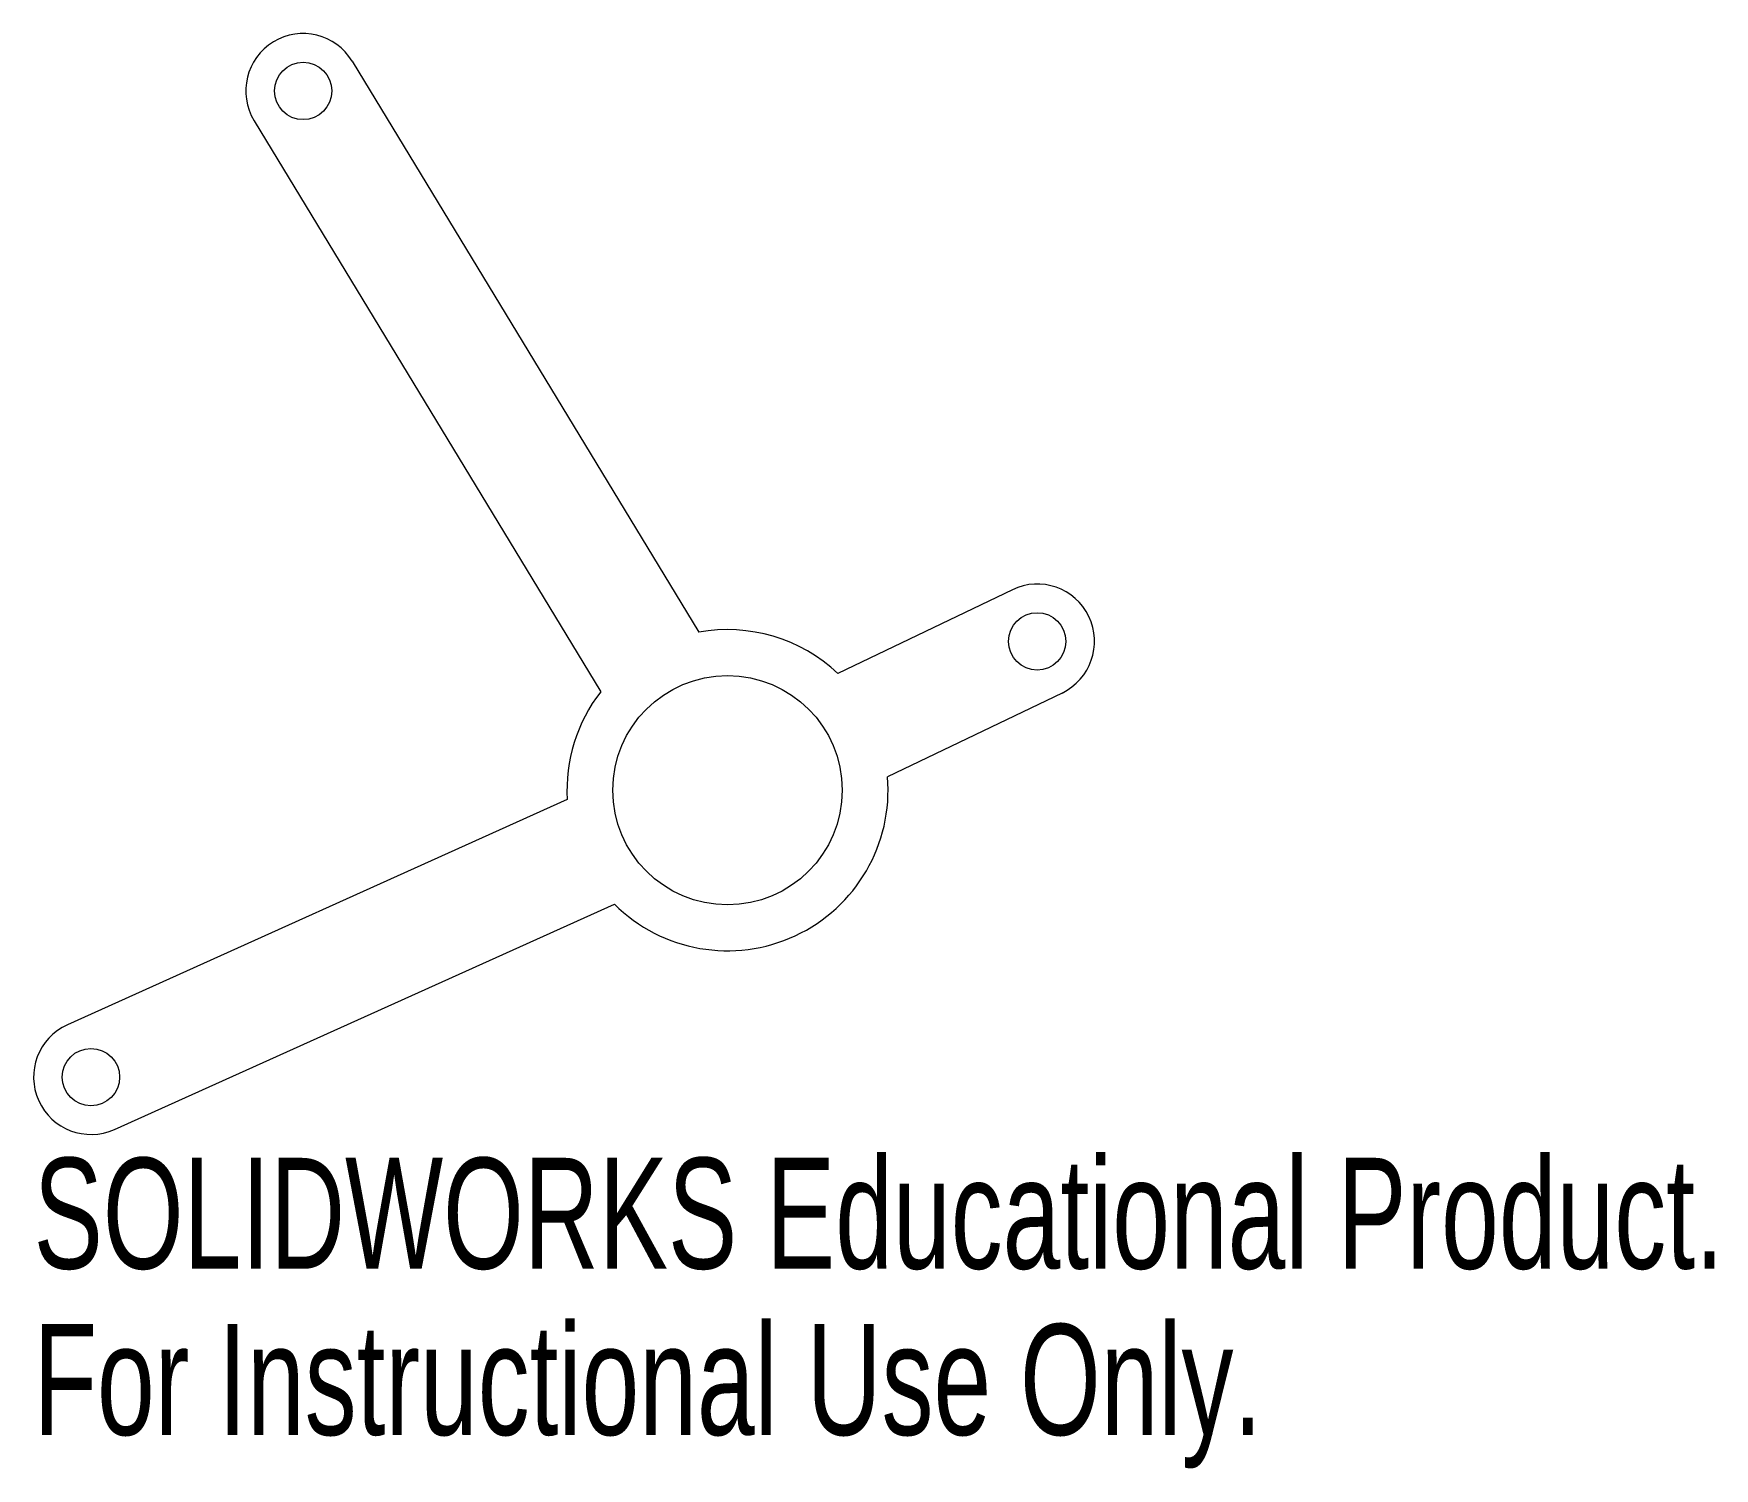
# Model space of a CAD drawing. Header units: millimetres. Extents: x -18.7 to 54.5, y -36.1 to 26.5.
import ezdxf

# ---------------------------------------------------------------- set-up
doc = ezdxf.new("R2010")
doc.units = ezdxf.units.MM
doc.styles.add('SLDTEXTSTYLE0', font='TXT', dxfattribs={"width": 0.7})

msp = doc.modelspace()

# ---------------------------------------------------------------- linework, layer by layer
at = {"color": 7, "linetype": 'Continuous', "lineweight": 15}
for p, q in [((-4.863, 25.297), (10.246, 0.397)), ((-9.137, 22.703), (5.971, -2.197)), ((23.917, 2.253), (16.31, -1.404)), ((26.083, -2.253), (18.476, -5.91)), ((4.512, -6.898), (-17.276, -16.721)), ((-15.221, -21.279), (6.567, -11.456))]:
    msp.add_line(p, q, dxfattribs=at)
for centre, radius in [((-7, 24), 1.25), ((25, 0), 1.25), ((11.5, -6.49), 5), ((-16.248, -19), 1.25)]:
    msp.add_circle(centre, radius, dxfattribs=at)
for centre, radius, start, end in [((-7, 24), 2.5, 31.24755, 211.24755), ((25, 0), 2.5, 295.67549, 115.67549), ((11.5, -6.49), 7, 46.60032, 100.32271), ((11.5, -6.49), 7, 142.17238, 183.34302), ((11.5, -6.49), 7, 225.19269, 4.75066), ((-16.248, -19), 2.5, 114.26785, 294.26785)]:
    msp.add_arc(centre, radius, start, end, dxfattribs=at)

# ---------------------------------------------------------------- texts
at = {"color": 7, "linetype": 'Continuous', "char_height": 4.83362, "attachment_point": 1, "style": 'SLDTEXTSTYLE0'}
for s, insert in [('SOLIDWORKS Educational Product.', (-18.748, -22.52)), ('For Instructional Use Only.', (-18.748, -29.77))]:
    msp.add_mtext(s, dxfattribs=dict(at, insert=insert))

doc.saveas('drawing.dxf')
